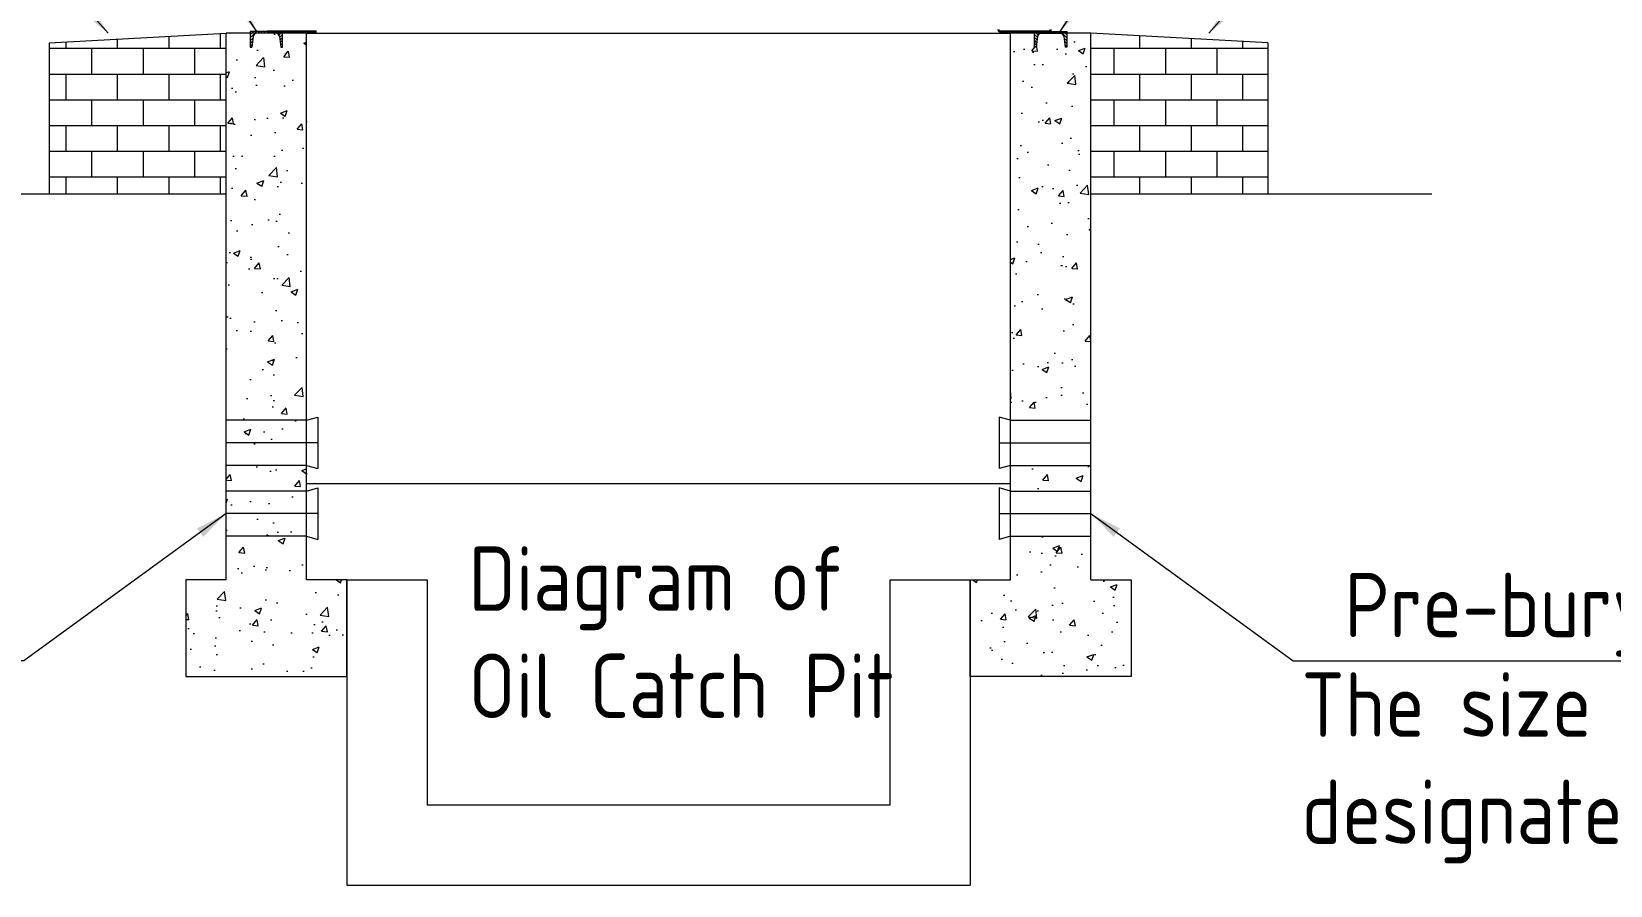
# Model space of a CAD drawing. Header units: millimetres. Extents: x 0 to 87554, y -20854 to 20404.
# Drawn here: x 78423 to 83331, y -8479 to -5824 of the extents above; entities that cross this region are included whole.
import ezdxf

# ---------------------------------------------------------------- set-up
doc = ezdxf.new("R2010")
doc.units = ezdxf.units.MM
doc.linetypes.add('AM_ISO02W050', pattern=[7.5, 6, -1.5])
doc.layers.get('0').update_dxf_attribs({"lineweight": 15})
doc.layers.add('AM_0', color=7, linetype='Continuous', lineweight=30)
doc.styles.add('GB', font='gbenor.shx', dxfattribs={"bigfont": 'gbcbig.shx'})
doc.styles.get("Standard").update_dxf_attribs({"font": 'isocp.shx', "width": 0.707, "bigfont": 'hztxt.shx'})
doc.dimstyles.new('ZGS', dxfattribs={"dimtxt": 25, "dimasz": 10, "dimexe": 5, "dimexo": 3, "dimgap": 5, "dimtad": 1, "dimtoh": 1, "dimdec": 0, "dimtxsty": 'Standard', "dimcen": 10, "dimclrd": 95, "dimclre": 95, "dimclrt": 95, "dimadec": 0, "dimazin": 0, "dimtfac": 1, "dimtdec": 0, "dimtmove": 0, "dimatfit": 3, "dimfxl": 1, "dimlwd": 13, "dimlwe": 13, "dimarcsym": 0})
pattern_1 = [(50, (-95266.96, -52802.26), (215.17805, -18.82564), [22.5, -247.5]), (355, (-95266.96, -52802.26), (-41.6254, 225.65764), [18, -198]), (100.4514, (-95249.03, -52803.83), (173.55281, 206.83186), [19.12206, -210.34263]), (46.1842, (-95266.96, -52742.26), (320.1723, -49.6557), [33.75, -371.25]), (96.6356, (-95240.28, -52746.4), (280.3988, 292.23536), [28.6831, -315.5139]), (351.1842, (-95266.96, -52742.26), (280.3986, 292.2356), [27, -297]), (21, (-95236.96, -52757.26), (179.07212, -120.78567), [22.5, -247.5]), (326, (-95236.96, -52757.26), (72.9946, 217.54501), [18, -198]), (71.4514, (-95222.03, -52767.33), (252.0668, 96.75915), [19.12206, -210.34263]), (37.5, (-95266.96, -52802.26), (3.647957, 99.868156), [0, -195.6, 0, -201, 0, -198.75]), (7.5, (-95266.96, -52802.26), (78.92086, 118.323514), [0, -114.6, 0, -191.1, 0, -75.75]), (327.5, (-95333.86, -52802.26), (160.14673, -6.76646), [0, -75, 0, -234, 0, -310.5]), (317.5, (-95363.86, -52802.26), (174.95585, 30.0315), [0, -97.5, 0, -155.4, 0, -220.5])]

# ---------------------------------------------------------------- blocks, each defined once
blk = doc.blocks.new('e4tggg')
at = {"layer": 'AM_0', "color": 87}
for p, q in [((-647.7, -2024.2), (-495.7, -2024.2)), ((-495.7, -2024.2), (-645.7, -2024.2)), ((1630.3, -2024.2), (1780.3, -2024.2)), ((1782.3, -2024.2), (1630.3, -2024.2))]:
    blk.add_line(p, q, dxfattribs=at)
for centre, start, end in [((1630.3, -2018.2), 180, 270), ((1780.3, -2018.2), 270, 0)]:
    blk.add_arc(centre, 6.01, start, end, dxfattribs=at)

msp = doc.modelspace()

# ---------------------------------------------------------------- hatches: boundary and pattern name
at = {"ltscale": 0.5}
h = msp.add_hatch(dxfattribs=at)
h.set_pattern_fill('AR-B816', color=1, scale=10, style=0)
h.set_pattern_definition([(0, (-697869.11, 456124.02), (0, 80), []), (90, (-697869.11, 456124.02), (-80, 80), [80, -80])])
h.paths.add_polyline_path([(79028.202, -5828.912), (78478.202, -5858.912), (78478.202, -6328.912), (79028.202, -6328.912)])
h = msp.add_hatch()
h.set_pattern_fill('AR-CONC', color=256, scale=30, style=0)
h.set_pattern_definition(pattern_1)
h.paths.add_polyline_path([(79278.202, -5828.912), (79203.202, -5828.912), (79203.202, -5871.912), (79198.202, -5871.912), (79194.5, -5839.023, 0.19934106), (79184.846, -5828.912), (79121.558, -5828.912, 0.19934106), (79111.904, -5839.023), (79108.202, -5871.912), (79103.202, -5871.912), (79103.202, -5828.912), (79028.202, -5828.912), (79028.202, -7528.912), (78903.202, -7528.912), (78903.202, -7828.912), (79403.202, -7828.912), (79403.202, -7528.912), (79278.202, -7528.912)])
h = msp.add_hatch()
h.set_pattern_fill('LINE', color=256, scale=2, angle=45, style=0)
h.set_pattern_definition([(45, (32537.453, -8244.0704), (-4.4901281, 4.4901281), [])])
edge = h.paths.add_edge_path()
edge.add_arc((79177.496, -5845.594), 18.229, 21.128546, 66.223049)
edge.add_line((79184.846, -5828.912), (79121.558, -5828.912))
edge.add_arc((79128.908, -5845.594), 18.229, 113.776951, 158.871454)
edge.add_line((79111.904, -5839.023), (79108.202, -5871.912))
edge.add_line((79108.202, -5871.912), (79103.202, -5871.912))
edge.add_line((79103.202, -5871.912), (79103.202, -5823.912))
edge.add_line((79103.202, -5823.912), (79203.202, -5823.912))
edge.add_line((79203.202, -5823.912), (79203.202, -5871.912))
edge.add_line((79203.202, -5871.912), (79198.202, -5871.912))
edge.add_line((79198.202, -5871.912), (79194.5, -5839.023))
h = msp.add_hatch()
h.set_pattern_fill('AR-CONC', color=256, scale=30, style=0)
h.set_pattern_definition(pattern_1)
h.paths.add_polyline_path([(81466.202, -7032.708), (81716.202, -7032.708), (81716.202, -5828.912), (81641.202, -5828.912), (81641.202, -5871.912), (81636.202, -5871.912), (81632.5, -5839.023, 0.19934106), (81622.846, -5828.912), (81559.558, -5828.912, 0.19934106), (81549.904, -5839.023), (81546.202, -5871.912), (81541.202, -5871.912), (81541.202, -5828.912), (81466.202, -5828.912)])
h.paths.add_polyline_path([(81466.202, -7172.708), (81466.202, -7252.857), (81716.202, -7252.857), (81716.202, -7172.708)])
h.paths.add_polyline_path([(81466.202, -7528.912), (81341.202, -7528.912), (81341.202, -7828.912), (81841.202, -7828.912), (81841.202, -7528.912), (81716.202, -7528.912), (81716.202, -7392.857), (81466.202, -7392.857)])
h = msp.add_hatch()
h.set_pattern_fill('LINE', color=256, scale=2, angle=45, style=0)
h.set_pattern_definition([(135, (128206.951, -8244.0704), (4.4901281, 4.4901281), [])])
edge = h.paths.add_edge_path()
edge.add_arc((81566.908, -5845.594), 18.229, 113.776951, 158.871454)
edge.add_line((81549.904, -5839.023), (81546.202, -5871.912))
edge.add_line((81546.202, -5871.912), (81541.202, -5871.912))
edge.add_line((81541.202, -5871.912), (81541.202, -5823.912))
edge.add_line((81541.202, -5823.912), (81641.202, -5823.912))
edge.add_line((81641.202, -5823.912), (81641.202, -5871.912))
edge.add_line((81641.202, -5871.912), (81636.202, -5871.912))
edge.add_line((81636.202, -5871.912), (81632.5, -5839.023))
edge.add_arc((81615.496, -5845.594), 18.229, 21.128546, 66.223049)
edge.add_line((81622.846, -5828.912), (81559.558, -5828.912))
h = msp.add_hatch(dxfattribs=at)
h.set_pattern_fill('AR-B816', color=1, scale=10, style=0)
h.set_pattern_definition([(0, (-698531.11, 456124.02), (0, 80), []), (90, (-698531.11, 456124.02), (-80, 80), [80, -80])])
h.paths.add_polyline_path([(82266.202, -6328.912), (82266.202, -5858.912), (81716.202, -5828.912), (81716.202, -6328.912)])

# ---------------------------------------------------------------- linework, layer by layer
for p, q in [((78478.202, -5858.912), (79028.202, -5828.912)), ((79028.202, -7528.912), (79028.202, -5828.912)), ((79278.202, -5828.912), (79028.202, -5828.912)), ((79203.202, -5823.912), (79103.202, -5823.912)), ((79103.202, -5823.912), (79103.202, -5871.912)), ((79111.904, -5839.023), (79108.202, -5871.912)), ((79184.846, -5828.912), (79121.558, -5828.912)), ((79194.5, -5839.023), (79198.202, -5871.912)), ((79203.202, -5871.912), (79203.202, -5823.912)), ((79278.202, -7528.912), (79278.202, -5828.912)), ((79278.202, -5828.912), (81466.202, -5828.912)), ((81466.202, -7528.912), (81466.202, -5828.912)), ((81716.202, -5828.912), (81466.202, -5828.912)), ((81541.202, -5871.912), (81541.202, -5823.912)), ((81541.202, -5823.912), (81641.202, -5823.912)), ((81549.904, -5839.023), (81546.202, -5871.912)), ((81559.558, -5828.912), (81622.846, -5828.912)), ((81632.5, -5839.023), (81636.202, -5871.912)), ((81641.202, -5823.912), (81641.202, -5871.912)), ((81716.202, -7528.912), (81716.202, -5828.912)), ((82266.202, -5858.912), (81716.202, -5828.912)), ((78478.202, -5858.912), (78478.202, -6328.912)), ((79103.202, -5871.912), (79108.202, -5871.912)), ((79198.202, -5871.912), (79203.202, -5871.912)), ((81546.202, -5871.912), (81541.202, -5871.912)), ((81641.202, -5871.912), (81636.202, -5871.912)), ((82266.202, -5858.912), (82266.202, -6328.912)), ((77512.157, -6328.912), (79028.202, -6328.912)), ((81716.202, -6328.912), (82776.021, -6328.912)), ((79278.202, -7032.708), (79028.202, -7032.708)), ((79278.202, -7032.708), (79313.207, -7022.708)), ((79313.207, -7022.708), (79313.207, -7182.708)), ((81431.197, -7022.708), (81431.197, -7182.708)), ((81466.202, -7032.708), (81431.197, -7022.708)), ((81466.202, -7032.708), (81716.202, -7032.708)), ((79313.207, -7102.708), (79028.202, -7102.708)), ((81431.197, -7102.708), (81716.202, -7102.708)), ((79278.202, -7172.708), (79028.202, -7172.708)), ((79278.202, -7172.708), (79313.207, -7182.708)), ((81466.202, -7172.708), (81431.197, -7182.708)), ((81466.202, -7172.708), (81716.202, -7172.708)), ((79278.202, -7252.857), (79028.202, -7252.857)), ((79278.202, -7252.857), (79313.207, -7242.857)), ((79313.207, -7242.857), (79313.207, -7402.857)), ((81431.197, -7242.857), (81431.197, -7402.857)), ((81466.202, -7252.857), (81431.197, -7242.857)), ((81466.202, -7252.857), (81716.202, -7252.857)), ((79313.207, -7322.857), (79028.202, -7322.857)), ((81431.197, -7322.857), (81716.202, -7322.857)), ((79278.202, -7392.857), (79028.202, -7392.857)), ((79278.202, -7392.857), (79313.207, -7402.857)), ((81466.202, -7392.857), (81431.197, -7402.857)), ((81466.202, -7392.857), (81716.202, -7392.857))]:
    msp.add_line(p, q)
at = {"color": 6}
msp.add_line((79278.202, -7228.912), (81466.202, -7228.912), dxfattribs=at)
at = {"color": 6, "linetype": 'AM_ISO02W050', "ltscale": 0.1}
for p, q in [((79403.202, -7528.912), (79653.202, -7528.912)), ((79403.202, -7528.912), (79403.202, -8478.912)), ((79653.202, -7528.912), (79653.202, -8228.912)), ((81091.202, -7528.912), (81341.202, -7528.912)), ((81091.202, -7528.912), (81091.202, -8228.912)), ((81341.202, -7528.912), (81341.202, -8478.912)), ((81091.202, -8228.912), (79653.202, -8228.912)), ((81341.202, -8478.912), (79403.202, -8478.912))]:
    msp.add_line(p, q, dxfattribs=at)
for points in [[(79028.202, -7528.912), (78903.202, -7528.912), (78903.202, -7828.912), (79403.202, -7828.912), (79403.202, -7528.912), (79278.202, -7528.912)], [(81716.202, -7528.912), (81841.202, -7528.912), (81841.202, -7828.912), (81341.202, -7828.912), (81341.202, -7528.912), (81466.202, -7528.912)]]:
    msp.add_lwpolyline(points)
for centre, start, end in [((79128.908, -5845.594), 113.776951, 158.871454), ((79177.496, -5845.594), 21.128546, 66.223049), ((81566.908, -5845.594), 113.776951, 158.871454), ((81615.496, -5845.594), 21.128546, 66.223049)]:
    msp.add_arc(centre, 18.229, start, end)

# ---------------------------------------------------------------- block references
at = {"lineweight": -3}
msp.add_blockref('e4tggg', (79804.891, -3799.712), dxfattribs=at)

# ---------------------------------------------------------------- texts
at = {"color": 34, "lineweight": 15, "char_height": 200, "attachment_point": 7, "style": 'GB'}
for s, insert, width in [('Diagram of \\POil Catch Pit', (79781.774, -7958.362), 2774.17742), ('Pre-bury cable conduit', (82504.58, -7767.445), 3267.40761), ('The size and position are designated by the user.', (82370.954, -8410.409), 3012.78643)]:
    msp.add_mtext(s, dxfattribs=dict(at, insert=insert, width=width))

# ---------------------------------------------------------------- leaders
at = {"color": 4, "lineweight": 13}
for points in [[(79123.819, -5823.912), (78495.329, -4880.226), (77457.976, -4880.226)], [(81620.585, -5823.912), (82249.075, -4880.226), (83286.428, -4880.226)], [(78661.339, -5828.912), (78397.855, -5530.219), (77896.157, -5530.219)], [(82083.066, -5828.912), (82346.55, -5530.219), (82848.247, -5530.219)], [(79028.202, -7322.857), (78399.712, -7780.49), (75942.322, -7780.49)], [(81716.202, -7322.857), (82344.692, -7780.49), (84802.082, -7780.49)]]:
    msp.add_leader(points, dimstyle='ZGS', override={"dimasz": 100, "dimgap": 5, "dimtad": 0, "dimfxl": 30}, dxfattribs=at)

doc.saveas('drawing.dxf')
